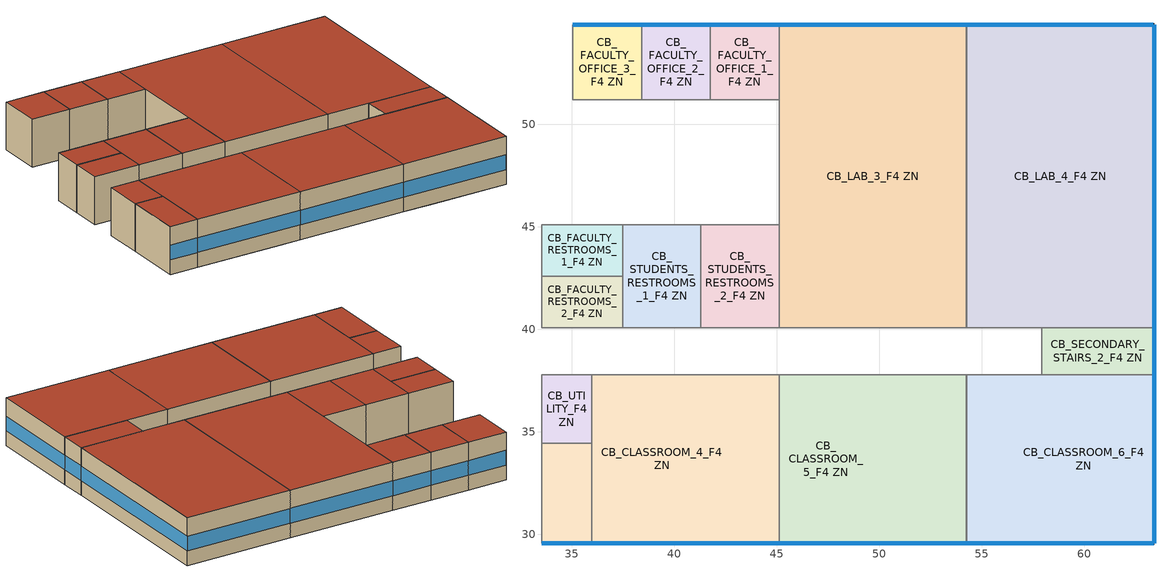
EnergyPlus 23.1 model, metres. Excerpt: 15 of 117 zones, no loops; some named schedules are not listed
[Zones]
CB_CLASSROOM_4_F4 ZN
 floor to CB_CLASSROOM_4_F3 ZN (Typical Interior Floor): 42.82,37.8 42.82,29.57 35.97,29.57 35.97,37.8 z11.89
 floor to CB_CLASSROOM_3_F3 ZN (Typical Interior Floor): 45.11,37.8 45.11,29.57 42.82,29.57 42.82,37.8 z11.89
 wall outside (Typical Insulated Steel Framed Exterior Wall R-11.9): 35.97,29.57 45.11,29.57 z11.89:15.85
 wall to CB_CORRIDOR_F4 ZN (Uninsulated Steel Stud Wall): 45.11,37.8 35.97,37.8 z11.89:15.85
 wall to CB_CLASSROOM_5_F4 ZN (Uninsulated Steel Stud Wall): 45.11,29.57 45.11,37.8 z11.89:15.85
 wall to CB_PUBLIC_ELEVATORS_F4 ZN (Uninsulated Steel Stud Wall): 35.97,34.44 35.97,29.57 z11.89:15.85
 wall to CB_UTILITY_F4 ZN (Uninsulated Steel Stud Wall): 35.97,37.8 35.97,34.44 z11.89:15.85
 window (U 0.77 SHGC 0.23 Simple Glazing Window U-0.77 SHGC 0.23): 35.98,29.57 45.09,29.57 z13.11:14.33
 roof outside (Typical IEAD Roof - Highly Reflective R-25.64): 45.11,29.57 45.11,37.8 35.97,37.8 35.97,29.57 z15.85
CB_CLASSROOM_5_F4 ZN
 floor to CB_CLASSROOM_3_F3 ZN (Typical Interior Floor): 49.68,37.8 49.68,29.57 45.11,29.57 45.11,37.8 z11.89
 floor to CB_CLASSROOM_2_F3 ZN (Typical Interior Floor): 54.25,37.8 54.25,29.57 49.68,29.57 49.68,37.8 z11.89
 wall outside (Typical Insulated Steel Framed Exterior Wall R-11.9): 45.11,29.57 54.25,29.57 z11.89:15.85
 wall to CB_CORRIDOR_F4 ZN (Uninsulated Steel Stud Wall): 54.25,37.8 45.11,37.8 z11.89:15.85
 wall to CB_CLASSROOM_6_F4 ZN (Uninsulated Steel Stud Wall): 54.25,29.57 54.25,37.8 z11.89:15.85
 window (U 0.77 SHGC 0.23 Simple Glazing Window U-0.77 SHGC 0.23): 45.12,29.57 54.25,29.57 z13.11:14.33
 roof outside (Typical IEAD Roof - Highly Reflective R-25.64): 54.25,29.57 54.25,37.8 45.11,37.8 45.11,29.57 z15.85
CB_CLASSROOM_6_F4 ZN
 floor to CB_CLASSROOM_2_F3 ZN (Typical Interior Floor): 56.54,37.8 56.54,29.57 54.25,29.57 54.25,37.8 z11.89
 floor to CB_CLASSROOM_1_F3 ZN (Typical Interior Floor): 63.4,37.8 63.4,29.57 56.54,29.57 56.54,37.8 z11.89
 wall outside (Typical Insulated Steel Framed Exterior Wall R-11.9): 54.25,29.57 63.4,29.57 63.4,37.8 z11.89:15.85
 wall to CB_CORRIDOR_F4 ZN (Uninsulated Steel Stud Wall): 57.91,37.8 54.25,37.8 z11.89:15.85
 wall to CB_SECONDARY_STAIRS_2_F4 ZN (Uninsulated Steel Stud Wall): 63.4,37.8 57.91,37.8 z11.89:15.85
 window (U 0.77 SHGC 0.23 Simple Glazing Window U-0.77 SHGC 0.23): 54.26,29.57 63.39,29.57 / 63.4,29.57 63.4,37.79 z13.11:14.33
 roof outside (Typical IEAD Roof - Highly Reflective R-25.64): 63.4,29.57 63.4,37.8 54.25,37.8 54.25,29.57 z15.85
CB_FACULTY_OFFICE_1_F4 ZN
 floor to CB_FACULTY_OFFICE_1_F3 ZN (Typical Interior Floor): 45.11,54.86 45.11,51.21 41.76,51.21 41.76,54.86 z11.89
 wall outside (Typical Insulated Steel Framed Exterior Wall R-11.9): 45.11,54.86 41.76,54.86 z11.89:15.85
 wall to CB_OFFICES_OPEN_F4 ZN (Uninsulated Steel Stud Wall): 41.76,51.21 45.11,51.21 z11.89:15.85
 wall to CB_FACULTY_OFFICE_2_F4 ZN (Uninsulated Steel Stud Wall): 41.76,54.86 41.76,51.21 z11.89:15.85
 wall to CB_LAB_3_F4 ZN (Uninsulated Steel Stud Wall): 45.11,51.21 45.11,54.86 z11.89:15.85
 window (U 0.77 SHGC 0.23 Simple Glazing Window U-0.77 SHGC 0.23): 45.09,54.86 41.76,54.86 z13.11:14.33
 roof outside (Typical IEAD Roof - Highly Reflective R-25.64): 45.11,51.21 45.11,54.86 41.76,54.86 41.76,51.21 z15.85
CB_FACULTY_OFFICE_2_F4 ZN
 floor to CB_FACULTY_OFFICE_2_F3 ZN (Typical Interior Floor): 41.76,54.86 41.76,51.21 38.4,51.21 38.4,54.86 z11.89
 wall outside (Typical Insulated Steel Framed Exterior Wall R-11.9): 41.76,54.86 38.4,54.86 z11.89:15.85
 wall to CB_OFFICES_OPEN_F4 ZN (Uninsulated Steel Stud Wall): 38.4,51.21 41.76,51.21 z11.89:15.85
 wall to CB_FACULTY_OFFICE_3_F4 ZN (Uninsulated Steel Stud Wall): 38.4,54.86 38.4,51.21 z11.89:15.85
 window (U 0.77 SHGC 0.23 Simple Glazing Window U-0.77 SHGC 0.23): 41.76,54.86 38.41,54.86 z13.11:14.33
 roof outside (Typical IEAD Roof - Highly Reflective R-25.64): 41.76,51.21 41.76,54.86 38.4,54.86 38.4,51.21 z15.85
CB_FACULTY_OFFICE_3_F4 ZN
 floor to CB_FACULTY_OFFICE_3_F3 ZN (Typical Interior Floor): 38.4,54.86 38.4,51.21 35.05,51.21 35.05,54.86 z11.89
 wall outside (Typical Insulated Steel Framed Exterior Wall R-11.9): 38.4,54.86 35.05,54.86 z11.89:15.85
 wall to CB_OFFICES_OPEN_F4 ZN (Uninsulated Steel Stud Wall): 35.05,51.21 38.4,51.21 z11.89:15.85
 wall to CB_FACULTY_OFFICE_4_F4 ZN (Uninsulated Steel Stud Wall): 35.05,54.86 35.05,51.21 z11.89:15.85
 window (U 0.77 SHGC 0.23 Simple Glazing Window U-0.77 SHGC 0.23): 38.4,54.86 35.05,54.86 z13.11:14.33
 roof outside (Typical IEAD Roof - Highly Reflective R-25.64): 38.4,51.21 38.4,54.86 35.05,54.86 35.05,51.21 z15.85
CB_FACULTY_RESTROOMS_1_F4 ZN
 floor to CB_FACULTY_RESTROOMS_2_F3 ZN (Typical Interior Floor): 37.49,45.11 37.49,42.6 33.53,42.6 33.53,45.11 z11.89
 wall to CB_STUDENTS_RESTROOMS_1_F4 ZN (Uninsulated Steel Stud Wall): 37.49,42.6 37.49,45.11 z11.89:15.85
 wall to CB_FACULTY_RESTROOMS_2_F4 ZN (Uninsulated Steel Stud Wall): 33.53,42.6 37.49,42.6 z11.89:15.85
 wall to CB_OFFICES_OPEN_F4 ZN (Uninsulated Steel Stud Wall): 37.49,45.11 33.53,45.11 33.53,42.6 z11.89:15.85
 roof outside (Typical IEAD Roof - Highly Reflective R-25.64): 37.49,42.6 37.49,45.11 33.53,45.11 33.53,42.6 z15.85
CB_FACULTY_RESTROOMS_2_F4 ZN
 floor to CB_FACULTY_RESTROOMS_1_F3 ZN (Typical Interior Floor): 37.49,42.6 37.49,40.08 33.53,40.08 33.53,42.6 z11.89
 wall to CB_OFFICES_OPEN_F4 ZN (Uninsulated Steel Stud Wall): 33.53,42.6 33.53,40.08 z11.89:15.85
 wall to CB_STUDENTS_RESTROOMS_1_F4 ZN (Uninsulated Steel Stud Wall): 37.49,40.08 37.49,42.6 z11.89:15.85
 wall to CB_CORRIDOR_F4 ZN (Uninsulated Steel Stud Wall): 33.53,40.08 37.49,40.08 z11.89:15.85
 roof outside (Typical IEAD Roof - Highly Reflective R-25.64): 37.49,40.08 37.49,42.6 33.53,42.6 33.53,40.08 z15.85
CB_LAB_3_F4 ZN
 floor to CB_STUDIO_1_F3 ZN (Typical Interior Floor): 54.25,54.86 54.25,40.08 45.11,40.08 45.11,54.86 z11.89
 wall outside (Typical Insulated Steel Framed Exterior Wall R-11.9): 54.25,54.86 45.11,54.86 z11.89:15.85
 wall to CB_LAB_4_F4 ZN (Uninsulated Steel Stud Wall): 54.25,40.08 54.25,54.86 z11.89:15.85
 wall to CB_CORRIDOR_F4 ZN (Uninsulated Steel Stud Wall): 45.11,40.08 54.25,40.08 z11.89:15.85
 wall to CB_STUDENTS_RESTROOMS_2_F4 ZN (Uninsulated Steel Stud Wall): 45.11,45.11 45.11,40.08 z11.89:15.85
 wall to CB_OFFICES_OPEN_F4 ZN (Uninsulated Steel Stud Wall): 45.11,51.21 45.11,45.11 z11.89:15.85
 window (U 0.77 SHGC 0.23 Simple Glazing Window U-0.77 SHGC 0.23): 54.24,54.86 45.12,54.86 z13.11:14.33
 roof outside (Typical IEAD Roof - Highly Reflective R-25.64): 54.25,40.08 54.25,54.86 45.11,54.86 45.11,40.08 z15.85
CB_LAB_4_F4 ZN
 floor to CB_STUDIO_1_F3 ZN (Typical Interior Floor): 63.4,54.86 63.4,40.08 54.25,40.08 54.25,54.86 z11.89
 wall outside (Typical Insulated Steel Framed Exterior Wall R-11.9): 63.4,40.08 63.4,54.86 54.25,54.86 z11.89:15.85
 wall to CB_SECONDARY_STAIRS_2_F4 ZN (Uninsulated Steel Stud Wall): 57.91,40.08 63.4,40.08 z11.89:15.85
 wall to CB_CORRIDOR_F4 ZN (Uninsulated Steel Stud Wall): 54.25,40.08 57.91,40.08 z11.89:15.85
 window (U 0.77 SHGC 0.23 Simple Glazing Window U-0.77 SHGC 0.23): 63.36,54.86 54.27,54.86 / 63.4,40.08 63.4,54.86 z13.11:14.33
 roof outside (Typical IEAD Roof - Highly Reflective R-25.64): 63.4,40.08 63.4,54.86 54.25,54.86 54.25,40.08 z15.85
CB_PUBLIC_ELEVATORS_F4 ZN
 floor to CB_PUBLIC_ELEVATORS_F3 ZN (Typical Interior Floor): 35.97,34.44 35.97,29.57 33.53,29.57 33.53,34.44 z11.89
 wall outside (Typical Insulated Steel Framed Exterior Wall R-11.9): 33.53,29.57 35.97,29.57 z11.89:15.85
 wall to CB_CORRIDOR_F4 ZN (Uninsulated Steel Stud Wall): 33.53,34.44 33.53,29.57 z11.89:15.85
 wall to CB_UTILITY_F4 ZN (Uninsulated Steel Stud Wall): 35.97,34.44 33.53,34.44 z11.89:15.85
 window (U 0.77 SHGC 0.23 Simple Glazing Window U-0.77 SHGC 0.23): 33.54,29.57 35.95,29.57 z13.11:14.33
 roof outside (Typical IEAD Roof - Highly Reflective R-25.64): 35.97,29.57 35.97,34.44 33.53,34.44 33.53,29.57 z15.85
CB_SECONDARY_STAIRS_2_F4 ZN
 floor to CB_SECONDARY_STAIRS_2_F3 ZN (Typical Interior Floor): 63.4,40.08 63.4,37.8 57.91,37.8 57.91,40.08 z11.89
 wall outside (Typical Insulated Steel Framed Exterior Wall R-11.9): 63.4,37.8 63.4,40.08 z11.89:15.85
 wall to CB_CORRIDOR_F4 ZN (Uninsulated Steel Stud Wall): 57.91,40.08 57.91,37.8 z11.89:15.85
 window (U 0.77 SHGC 0.23 Simple Glazing Window U-0.77 SHGC 0.23): 63.4,37.8 63.4,40.08 z13.11:14.33
 roof outside (Typical IEAD Roof - Highly Reflective R-25.64): 63.4,37.8 63.4,40.08 57.91,40.08 57.91,37.8 z15.85
CB_STUDENTS_RESTROOMS_1_F4 ZN
 floor to CB_STUDENTS_RESTROOMS_1_F3 ZN (Typical Interior Floor): 41.3,45.11 41.3,40.08 37.49,40.08 37.49,45.11 z11.89
 wall to CB_OFFICES_OPEN_F4 ZN (Uninsulated Steel Stud Wall): 41.3,45.11 37.49,45.11 z11.89:15.85
 wall to CB_STUDENTS_RESTROOMS_2_F4 ZN (Uninsulated Steel Stud Wall): 41.3,40.08 41.3,45.11 z11.89:15.85
 wall to CB_CORRIDOR_F4 ZN (Uninsulated Steel Stud Wall): 37.49,40.08 41.3,40.08 z11.89:15.85
 roof outside (Typical IEAD Roof - Highly Reflective R-25.64): 41.3,40.08 41.3,45.11 37.49,45.11 37.49,40.08 z15.85
CB_STUDENTS_RESTROOMS_2_F4 ZN
 floor to CB_STUDENTS_RESTROOMS_2_F3 ZN (Typical Interior Floor): 45.11,45.11 45.11,40.08 41.3,40.08 41.3,45.11 z11.89
 wall to CB_CORRIDOR_F4 ZN (Uninsulated Steel Stud Wall): 41.3,40.08 45.11,40.08 z11.89:15.85
 wall to CB_OFFICES_OPEN_F4 ZN (Uninsulated Steel Stud Wall): 45.11,45.11 41.3,45.11 z11.89:15.85
 roof outside (Typical IEAD Roof - Highly Reflective R-25.64): 45.11,40.08 45.11,45.11 41.3,45.11 41.3,40.08 z15.85
CB_UTILITY_F4 ZN
 floor to CB_UTILITY_F3 ZN (Typical Interior Floor): 35.97,37.8 35.97,34.44 33.53,34.44 33.53,37.8 z11.89
 wall to CB_CORRIDOR_F4 ZN (Uninsulated Steel Stud Wall): 35.97,37.8 33.53,37.8 33.53,34.44 z11.89:15.85
 roof outside (Typical IEAD Roof - Highly Reflective R-25.64): 35.97,34.44 35.97,37.8 33.53,37.8 33.53,34.44 z15.85
[Building]
-College-ASHRAE 169-2013-2A created: 2023-09-08 18:26:06 +0800: Terrain=City; Loads Convergence Tolerance Value {W}=0.04; Temperature Convergence Tolerance Value {deltaC}=0.2; Solar Distribution=FullInteriorAndExterior; Maximum Number of Warmup Days=25; Minimum Number of Warmup Days=6
[Site:Location]
Tampa-MacDill AFB_FL_USA: Latitude {deg}=27.85; Longitude {deg}=-82.52; Time Zone {hr}=-5; Elevation {m}=8
[Site:GroundTemperature:FCfactorMethod]
January Ground Temperature {C}=24.2; February Ground Temperature {C}=18.9; March Ground Temperature {C}=15.7; April Ground Temperature {C}=13.6; May Ground Temperature {C}=15.5; June Ground Temperature {C}=17.1; July Ground Temperature {C}=21.2; August Ground Temperature {C}=26.9; September Ground Temperature {C}=27.6; October Ground Temperature {C}=27.9; November Ground Temperature {C}=27.4; December Ground Temperature {C}=26.2
[Site:WaterMainsTemperature]
Calculation Method=Correlation; Annual Average Outdoor Air Temperature {C}=21.85; Maximum Difference In Monthly Average Outdoor Air Temperatures {deltaC}=14.3
[SizingPeriod:DesignDay] Day of Month=21; Dry-Bulb Temperature Range Modifier Type=DefaultMultipliers; Humidity Condition Type=Wetbulb; Barometric Pressure {Pa}=101229; Rain Indicator=No; Snow Indicator=No; Daylight Saving Time Indicator=No; Begin Environment Reset Mode=FullResetAtBeginEnvironment
Name | Month | Day Type | Maximum Dry-Bulb Temperature {C} | Daily Dry-Bulb Temperature Range {deltaC} | Wetbulb or DewPoint at Maximum Dry-Bulb {C} | Wind Speed {m/s} | Wind Direction {deg} | Solar Model Indicator | ASHRAE Clear Sky Optical Depth for Beam Irradiance (taub) | ASHRAE Clear Sky Optical Depth for Diffuse Irradiance (taud) | Sky Clearness
Tampa-MacDill.AFB_FL_USA Ann Clg .4% Condns DB=>MWB | 8 | SummerDesignDay | 33.9 | 7.9 | 25.1 | 3.1 | 270 | ASHRAETau | 0.491 | 2.016
Tampa-MacDill.AFB_FL_USA Ann Htg 99.6% Condns DB | 1 | WinterDesignDay | 4.6 | 0 | 4.6 | 2.5 | 10 | ASHRAEClearSky |  |  | 0
[Material] Visible Absorptance=0.7
Name | Roughness | Thickness {m} | Conductivity {W/m-K} | Density {kg/m3} | Specific Heat {J/kg-K} | Thermal Absorptance | Solar Absorptance
100mm Normalweight concrete floor | MediumSmooth | 0.1016 | 2.31 | 2322 | 832 | 0.9 | 0.7
25mm Stucco | Smooth | 0.0254 | 0.72 | 1856 | 840 | 0.9 | 0.7
5/8 in. Gypsum Board | MediumSmooth | 0.0159 | 0.16 | 800 | 1090 | 0.9 | 0.7
Metal Roof Surface | Smooth | 0.0008 | 45.28 | 7824 | 500 | 0.9 | 0.7
Roof Membrane - Highly Reflective | VeryRough | 0.0095 | 0.16 | 1121.29 | 1460 | 0.75 | 0.45
Std Wood 6inch | MediumSmooth | 0.15 | 0.12 | 540 | 1210 | 0.9 | 0.7
[Material:NoMass] Thermal Absorptance=0.9
Name | Roughness | Thermal Resistance {m2-K/W} | Solar Absorptance | Visible Absorptance
CP02 CARPET PAD | VeryRough | 0.21648 | 0.7 | 0.8
Metal Framed Wall - 24inOC - 2x4 - R0 ins. | Smooth | 0.115881 | 0 | 0
Typical Insulation R-24.52 | Smooth | 4.31889 | 0.7 | 0.7
Typical Insulation R-9.73 | Smooth | 1.71283 | 0.7 | 0.7
[WindowMaterial:SimpleGlazingSystem]
U 0.77 SHGC 0.23 Simple Glazing U-0.77 SHGC 0.23: U-Factor {W/m2-K}=4.37226; Solar Heat Gain Coefficient=0.23
[Construction]
InteriorFurnishings: Std Wood 6inch
Typical IEAD Roof - Highly Reflective R-25.64: Roof Membrane - Highly Reflective, Typical Insulation R-24.52, Metal Roof Surface
Typical Insulated Steel Framed Exterior Wall R-11.9: 25mm Stucco, 5/8 in. Gypsum Board, Typical Insulation R-9.73, 5/8 in. Gypsum Board
Typical Interior Floor: 100mm Normalweight concrete floor, CP02 CARPET PAD
U 0.77 SHGC 0.23 Simple Glazing Window U-0.77 SHGC 0.23: U 0.77 SHGC 0.23 Simple Glazing U-0.77 SHGC 0.23
Uninsulated Steel Stud Wall: Metal Framed Wall - 24inOC - 2x4 - R0 ins.
[Zone] Multiplier=1; Part of Total Floor Area=Yes
CB_CLASSROOM_4_F4 ZN; CB_CLASSROOM_5_F4 ZN; CB_CLASSROOM_6_F4 ZN; CB_FACULTY_OFFICE_1_F4 ZN; CB_FACULTY_OFFICE_2_F4 ZN; CB_FACULTY_OFFICE_3_F4 ZN; CB_FACULTY_RESTROOMS_1_F4 ZN; CB_FACULTY_RESTROOMS_2_F4 ZN; CB_LAB_3_F4 ZN; CB_LAB_4_F4 ZN; CB_PUBLIC_ELEVATORS_F4 ZN; CB_SECONDARY_STAIRS_2_F4 ZN; CB_STUDENTS_RESTROOMS_1_F4 ZN; CB_STUDENTS_RESTROOMS_2_F4 ZN; CB_UTILITY_F4 ZN
[Space]
Name | Zone | Space Type
CB_CLASSROOM_4_F4 | CB_CLASSROOM_4_F4 ZN | College - Classroom
CB_CLASSROOM_5_F4 | CB_CLASSROOM_5_F4 ZN | College - Classroom
CB_CLASSROOM_6_F4 | CB_CLASSROOM_6_F4 ZN | College - Classroom
CB_FACULTY_OFFICE_1_F4 | CB_FACULTY_OFFICE_1_F4 ZN | College - Office
CB_FACULTY_OFFICE_2_F4 | CB_FACULTY_OFFICE_2_F4 ZN | College - Office
CB_FACULTY_OFFICE_3_F4 | CB_FACULTY_OFFICE_3_F4 ZN | College - Office
CB_FACULTY_RESTROOMS_1_F4 | CB_FACULTY_RESTROOMS_1_F4 ZN | College - Restroom
CB_FACULTY_RESTROOMS_2_F4 | CB_FACULTY_RESTROOMS_2_F4 ZN | College - Restroom
CB_LAB_3_F4 | CB_LAB_3_F4 ZN | College - Laboratory
CB_LAB_4_F4 | CB_LAB_4_F4 ZN | College - Laboratory
CB_PUBLIC_ELEVATORS_F4 | CB_PUBLIC_ELEVATORS_F4 ZN | College - Elevator Shaft
CB_SECONDARY_STAIRS_2_F4 | CB_SECONDARY_STAIRS_2_F4 ZN | College - Stairs
CB_STUDENTS_RESTROOMS_1_F4 | CB_STUDENTS_RESTROOMS_1_F4 ZN | College - Restroom
CB_STUDENTS_RESTROOMS_2_F4 | CB_STUDENTS_RESTROOMS_2_F4 ZN | College - Restroom
CB_UTILITY_F4 | CB_UTILITY_F4 ZN | College - Utility
[SpaceList]
College - Classroom: CB_CLASSROOM_1_F4, CB_CLASSROOM_2_F4, CB_CLASSROOM_3_F4, CB_CLASSROOM_5_F4, CB_CLASSROOM_6_F4, CB_CLASSROOM_7_F2, CB_CLASSROOM_6_F2, CB_CLASSROOM_5_F2, CB_CLASSROOM_4_F3, CB_CLASSROOM_3_F3, CB_CLASSROOM_5_F3, CB_CLASSROOM_1_F3, CB_CLASSROOM_2_F3, CB_CLASSROOM_8_F2, CB_CLASSROOM_6_F3, CB_CLASSROOM_7_F3, CB_CLASSROOM_8_F3, CB_CLASSROOM_4_F4, CB_CLASSROOM_4_F2, CB_LECTURE_ROOM_2_F1, CB_CLASSROOM_2_F2, CB_CLASSROOM_1_F2, CB_CLASSROOM_3_F2
College - Office: CB_OFFICES_ENCLOSED_8_F1, CB_OFFICES_ENCLOSED_7_F1, CB_OFFICES_ENCLOSED_5_F1, CB_OFFICES_ENCLOSED_4_F1, CB_OFFICES_ENCLOSED_6_F1, CB_OFFICES_OPEN_F4, CB_OFFICES_OPEN_F1, CB_FACULTY_OFFICE_6_F4, CB_FACULTY_OFFICE_5_F4, CB_FACULTY_OFFICE_4_F4, CB_FACULTY_OFFICE_3_F4, CB_FACULTY_OFFICE_2_F4, CB_OFFICES_ENCLOSED_1_F1, CB_FACULTY_OFFICE_1_F4, CB_FACULTY_OFFICE_1_F3, CB_FACULTY_OFFICE_3_F2, CB_FACULTY_OFFICE_5_F3, CB_FACULTY_OFFICE_4_F3, CB_FACULTY_OFFICE_2_F3, CB_OFFICES_ENCLOSED_2_F1, CB_FACULTY_OFFICE_3_F3, CB_FACULTY_OFFICE_8_F4, CB_FACULTY_OFFICE_8_F3, CB_FACULTY_OFFICE_7_F3, CB_OFFICES_ENCLOSED_3_F1, CB_FACULTY_OFFICE_6_F2, CB_FACULTY_OFFICE_6_F3, CB_FACULTY_OFFICE_7_F2, CB_FACULTY_OFFICE_7_F4, CB_FACULTY_OFFICE_8_F2, CB_FACULTY_OFFICE_2_F2, CB_OFFICES_OPEN_F3, CB_FACULTY_OFFICE_4_F2, CB_OFFICES_OPEN_F2, CB_FACULTY_OFFICE_5_F2, CB_FACULTY_OFFICE_1_F2
College - Restroom: CB_STUDENTS_RESTROOMS_1_F1, CB_STAFF_RESTROOMS_1_F1, CB_FACULTY_RESTROOMS_2_F4, CB_STUDENTS_RESTROOMS_1_F4, CB_STUDENTS_RESTROOMS_2_F4, CB_FACULTY_RESTROOMS_1_F4, CB_STUDENTS_RESTROOMS_1_F3, CB_FACULTY_RESTROOMS_1_F3, CB_STUDENTS_RESTROOMS_2_F3, CB_FACULTY_RESTROOMS_2_F3, CB_STAFF_RESTROOMS_2_F1, CB_FACULTY_RESTROOMS_2_F2, CB_FACULTY_RESTROOMS_1_F2, CB_STUDENTS_RESTROOMS_2_F1, CB_STUDENTS_RESTROOMS_2_F2, CB_STUDENTS_RESTROOMS_1_F2
College - Laboratory: CB_LAB_3_F4, CB_LAB_4_F4, CB_LAB_1_F4, CB_LAB_2_F4
College - Stairs: CB_MAIN_STAIRS_F4, CB_SECONDARY_STAIRS_2_F4, CB_SECONDARY_STAIRS_2_F1, CB_SECONDARY_STAIRS_1_F4, CB_MAIN_STAIRS_F3, CB_MAIN_STAIRS_F2, CB_SECONDARY_STAIRS_2_F2, CB_SECONDARY_STAIRS_2_F3, CB_SECONDARY_STAIRS_1_F1, CB_SECONDARY_STAIRS_1_F3, CB_SECONDARY_STAIRS_1_F2, CB_MAIN_STAIRS_F1
College - Elevator Shaft: CB_PUBLIC_ELEVATORS_F3, CB_PUBLIC_ELEVATORS_F2, CB_PUBLIC_ELEVATORS_F1, CB_PUBLIC_ELEVATORS_F4
College - Utility: CB_UTILITY_F1, CB_UTILITY_F4, CB_UTILITY_F3, CB_UTILITY_F2
[Lights] Schedule=College BLDG_LIGHT_SCH; Design Level Calculation Method=Watts/Area; Fraction Replaceable=0
Name | Zone or ZoneList or Space or SpaceList | Watts per Zone Floor Area {W/m2}
College - Classroom Lights | College - Classroom | 7.64238
College - Office Lights | College - Office | 7.96529
College - Restroom Lights | College - Restroom | 6.78126
College - Laboratory Lights | College - Laboratory | 14.316
College - Stairs Lights | College - Stairs | 5.27432
College - Utility Lights | College - Utility | 4.62848
[People] Number of People Calculation Method=People/Area; Fraction Radiant=0.3; Activity Level Schedule=College ACTIVITY_SCH; Work Efficiency Schedule=Work Efficiency Schedule; Clothing Insulation Schedule=Clothing Schedule; Air Velocity Schedule=Air Velocity Schedule
Name | Zone or ZoneList or Space or SpaceList | Number of People Schedule | People per Floor Area {person/m2}
College - Classroom People | College - Classroom | College BLDG_Class_OCC_SCH | 0.699654
College - Office People | College - Office | College BLDG_OCC_SCH_Offices | 0.0538196
College - Laboratory People | College - Laboratory | College BLDG_Lab_OCC_SCH | 0.269098
[ElectricEquipment] Schedule=College BLDG_EQUIP_SCH_Base; Design Level Calculation Method=Watts/Area; Fraction Latent=0; Fraction Radiant=0.5; Fraction Lost=0
Name | Zone or ZoneList or Space or SpaceList | Watts per Zone Floor Area {W/m2}
College - Classroom Elec Equip | College - Classroom | 9.99967
College - Office Elec Equip | College - Office | 10.7639
College - Restroom Elec Equip | College - Restroom | 3.98265
College - Laboratory Elec Equip | College - Laboratory | 43.0556
College - Utility Elec Equip | College - Utility | 3.98265
[InternalMass] Construction=InteriorFurnishings
Name | Zone or ZoneList | Space or SpaceList | Surface Area {m2}
CB_CLASSROOM_4_F4 Mass | CB_CLASSROOM_4_F4 ZN | CB_CLASSROOM_4_F4 | 150.503
CB_CLASSROOM_5_F4 Mass | CB_CLASSROOM_5_F4 ZN | CB_CLASSROOM_5_F4 | 150.503
CB_CLASSROOM_6_F4 Mass | CB_CLASSROOM_6_F4 ZN | CB_CLASSROOM_6_F4 | 150.503
CB_FACULTY_OFFICE_1_F4 Mass | CB_FACULTY_OFFICE_1_F4 ZN | CB_FACULTY_OFFICE_1_F4 | 24.5264
CB_FACULTY_OFFICE_2_F4 Mass | CB_FACULTY_OFFICE_2_F4 ZN | CB_FACULTY_OFFICE_2_F4 | 24.5264
CB_FACULTY_OFFICE_3_F4 Mass | CB_FACULTY_OFFICE_3_F4 ZN | CB_FACULTY_OFFICE_3_F4 | 24.5264
CB_FACULTY_RESTROOMS_1_F4 Mass | CB_FACULTY_RESTROOMS_1_F4 ZN | CB_FACULTY_RESTROOMS_1_F4 | 19.9277
CB_FACULTY_RESTROOMS_2_F4 Mass | CB_FACULTY_RESTROOMS_2_F4 ZN | CB_FACULTY_RESTROOMS_2_F4 | 19.9277
CB_LAB_3_F4 Mass | CB_LAB_3_F4 ZN | CB_LAB_3_F4 | 270.348
CB_LAB_4_F4 Mass | CB_LAB_4_F4 ZN | CB_LAB_4_F4 | 270.348
CB_SECONDARY_STAIRS_2_F4 Mass | CB_SECONDARY_STAIRS_2_F4 ZN | CB_SECONDARY_STAIRS_2_F4 | 25.0838
CB_STUDENTS_RESTROOMS_1_F4 Mass | CB_STUDENTS_RESTROOMS_1_F4 ZN | CB_STUDENTS_RESTROOMS_1_F4 | 38.3225
CB_STUDENTS_RESTROOMS_2_F4 Mass | CB_STUDENTS_RESTROOMS_2_F4 ZN | CB_STUDENTS_RESTROOMS_2_F4 | 38.3225
CB_UTILITY_F4 Mass | CB_UTILITY_F4 ZN | CB_UTILITY_F4 | 16.3509
[ZoneInfiltration:DesignFlowRate] Schedule=College INFIL_SCH_PNNL; Design Flow Rate Calculation Method=Flow/ExteriorArea; Constant Term Coefficient=0; Temperature Term Coefficient=0; Velocity Term Coefficient=0.224; Velocity Squared Term Coefficient=0
Name | Zone or ZoneList or Space or SpaceList | Flow Rate per Exterior Surface Area {m3/s-m2}
CB_CLASSROOM_4_F4 Infiltration | CB_CLASSROOM_4_F4 | 0.000185111
CB_CLASSROOM_5_F4 Infiltration | CB_CLASSROOM_5_F4 | 0.000185111
CB_CLASSROOM_6_F4 Infiltration | CB_CLASSROOM_6_F4 | 0.000272117
CB_FACULTY_OFFICE_1_F4 Infiltration | CB_FACULTY_OFFICE_1_F4 | 0.000296178
CB_FACULTY_OFFICE_2_F4 Infiltration | CB_FACULTY_OFFICE_2_F4 | 0.000296178
CB_FACULTY_OFFICE_3_F4 Infiltration | CB_FACULTY_OFFICE_3_F4 | 0.000296178
CB_LAB_3_F4 Infiltration | CB_LAB_3_F4 | 0.000120398
CB_LAB_4_F4 Infiltration | CB_LAB_4_F4 | 0.000234801
CB_PUBLIC_ELEVATORS_F4 Infiltration | CB_PUBLIC_ELEVATORS_F4 | 0.000255326
CB_SECONDARY_STAIRS_2_F4 Infiltration | CB_SECONDARY_STAIRS_2_F4 | 0.000238853
[Daylighting:Controls] Lighting Control Type=Continuous; Minimum Input Power Fraction for Continuous or ContinuousOff Dimming Control=0.2; Minimum Light Output Fraction for Continuous or ContinuousOff Dimming Control=0.2; Number of Stepped Control Steps=1; Probability Lighting will be Reset When Needed in Manual Stepped Control=1; Glare Calculation Azimuth Angle of View Direction Clockwise from Zone y-Axis {deg}=-0; Maximum Allowable Discomfort Glare Index=22; Illuminance Setpoint at Reference Point 1 {lux}=375; Illuminance Setpoint at Reference Point 2 {lux}=375
Name | Zone or Space | Glare Calculation Daylighting Reference Point | Daylighting Reference Point Name 1 | Fraction of Lights Controlled by Reference Point 1 | Daylighting Reference Point Name 2 | Fraction of Lights Controlled by Reference Point 2
CB_CLASSROOM_4_F4 ZN DaylightingControls | CB_CLASSROOM_4_F4 ZN | CB_CLASSROOM_4_F4 Daylt Sensor 1 | CB_CLASSROOM_4_F4 Daylt Sensor 1 | 0.296 | CB_CLASSROOM_4_F4 Daylt Sensor 2 | 0.296
CB_CLASSROOM_5_F4 ZN DaylightingControls | CB_CLASSROOM_5_F4 ZN | CB_CLASSROOM_5_F4 Daylt Sensor 1 | CB_CLASSROOM_5_F4 Daylt Sensor 1 | 0.296 | CB_CLASSROOM_5_F4 Daylt Sensor 2 | 0.296
CB_CLASSROOM_6_F4 ZN DaylightingControls | CB_CLASSROOM_6_F4 ZN | CB_CLASSROOM_6_F4 Daylt Sensor 1 | CB_CLASSROOM_6_F4 Daylt Sensor 1 | 0.484 | CB_CLASSROOM_6_F4 Daylt Sensor 2 | 0.326
CB_LAB_3_F4 ZN DaylightingControls | CB_LAB_3_F4 ZN | CB_LAB_3_F4 Daylt Sensor 1 | CB_LAB_3_F4 Daylt Sensor 1 | 0.165 | CB_LAB_3_F4 Daylt Sensor 2 | 0.165
CB_LAB_4_F4 ZN DaylightingControls | CB_LAB_4_F4 ZN | CB_LAB_4_F4 Daylt Sensor 1 | CB_LAB_4_F4 Daylt Sensor 1 | 0.388 | CB_LAB_4_F4 Daylt Sensor 2 | 0.3
[Exterior:Lights] Schedule=College EXTERIOR_LIGHT_SCH; Control Option=AstronomicalClock
Name | Design Level {W}
NonDimming Exterior Lights Def | 441.8
Occ Sensing Exterior Lights Def | 8552
[Schedule:Week:Daily]
College BLDG_LIGHT_SCH Week Rule - Jan1-Jun24: College BLDG_LIGHT_SCH Default|WntrDsn|Wknd|Hol Day, College BLDG_LIGHT_SCH Wkdy|SmrDsn Day, College BLDG_LIGHT_SCH Wkdy|SmrDsn Day, College BLDG_LIGHT_SCH Wkdy|SmrDsn Day, College BLDG_LIGHT_SCH Wkdy|SmrDsn Day, College BLDG_LIGHT_SCH Wkdy|SmrDsn Day, College BLDG_LIGHT_SCH Default|WntrDsn|Wknd|Hol Day, College BLDG_LIGHT_SCH Default, College BLDG_LIGHT_SCH Summer Design Day, College BLDG_LIGHT_SCH Winter Design Day 2, College BLDG_LIGHT_SCH Default, College BLDG_LIGHT_SCH Default
College BLDG_LIGHT_SCH Week Rule - Jun25-Jul1: College BLDG_LIGHT_SCH Default|WntrDsn|Wknd|Hol Day, College BLDG_LIGHT_SCH Wkdy|SmrDsn Day, College BLDG_LIGHT_SCH Wkdy|SmrDsn Day, College BLDG_LIGHT_SCH Wkdy|SmrDsn Day, College BLDG_LIGHT_SCH Wkdy|SmrDsn Day, College BLDG_LIGHT_SCH Wkdy|SmrDsn Day, College BLDG_LIGHT_SCH Default|WntrDsn|Wknd|Hol Day 1, College BLDG_LIGHT_SCH Default, College BLDG_LIGHT_SCH Summer Design Day, College BLDG_LIGHT_SCH Winter Design Day 2, College BLDG_LIGHT_SCH Default, College BLDG_LIGHT_SCH Default
College BLDG_LIGHT_SCH Week Rule - Jul2-Aug26: College BLDG_LIGHT_SCH Default|WntrDsn|Wknd|Hol Day 1, College BLDG_LIGHT_SCH Wkdy|SmrDsn Day 1, College BLDG_LIGHT_SCH Wkdy|SmrDsn Day 1, College BLDG_LIGHT_SCH Wkdy|SmrDsn Day 1, College BLDG_LIGHT_SCH Wkdy|SmrDsn Day 1, College BLDG_LIGHT_SCH Wkdy|SmrDsn Day 1, College BLDG_LIGHT_SCH Default|WntrDsn|Wknd|Hol Day 1, College BLDG_LIGHT_SCH Default, College BLDG_LIGHT_SCH Summer Design Day, College BLDG_LIGHT_SCH Winter Design Day 2, College BLDG_LIGHT_SCH Default, College BLDG_LIGHT_SCH Default
College BLDG_LIGHT_SCH Week Rule - Aug27-Sep2: College BLDG_LIGHT_SCH Default|WntrDsn|Wknd|Hol Day 1, College BLDG_LIGHT_SCH Wkdy|SmrDsn Day 1, College BLDG_LIGHT_SCH Wkdy|SmrDsn Day 1, College BLDG_LIGHT_SCH Wkdy|SmrDsn Day 1, College BLDG_LIGHT_SCH Wkdy|SmrDsn Day 1, College BLDG_LIGHT_SCH Wkdy|SmrDsn Day 2, College BLDG_LIGHT_SCH Default|WntrDsn|Wknd|Hol Day 2, College BLDG_LIGHT_SCH Default, College BLDG_LIGHT_SCH Summer Design Day, College BLDG_LIGHT_SCH Winter Design Day 2, College BLDG_LIGHT_SCH Default, College BLDG_LIGHT_SCH Default
College BLDG_LIGHT_SCH Week Rule - Sep3-Dec31: College BLDG_LIGHT_SCH Default|WntrDsn|Wknd|Hol Day 2, College BLDG_LIGHT_SCH Wkdy|SmrDsn Day 2, College BLDG_LIGHT_SCH Wkdy|SmrDsn Day 2, College BLDG_LIGHT_SCH Wkdy|SmrDsn Day 2, College BLDG_LIGHT_SCH Wkdy|SmrDsn Day 2, College BLDG_LIGHT_SCH Wkdy|SmrDsn Day 2, College BLDG_LIGHT_SCH Default|WntrDsn|Wknd|Hol Day 2, College BLDG_LIGHT_SCH Default, College BLDG_LIGHT_SCH Summer Design Day, College BLDG_LIGHT_SCH Winter Design Day 2, College BLDG_LIGHT_SCH Default, College BLDG_LIGHT_SCH Default
College ACTIVITY_SCH Week Rule - Jan1-Dec31: College ACTIVITY_SCH Default, College ACTIVITY_SCH Default, College ACTIVITY_SCH Default, College ACTIVITY_SCH Default, College ACTIVITY_SCH Default, College ACTIVITY_SCH Default, College ACTIVITY_SCH Default, College ACTIVITY_SCH Default, College ACTIVITY_SCH Summer Design Day, College ACTIVITY_SCH Winter Design Day, College ACTIVITY_SCH Default, College ACTIVITY_SCH Default
Work Efficiency Schedule Week Rule - Jan1-Dec31: Work Efficiency Schedule Default, Work Efficiency Schedule Default, Work Efficiency Schedule Default, Work Efficiency Schedule Default, Work Efficiency Schedule Default, Work Efficiency Schedule Default, Work Efficiency Schedule Default, Work Efficiency Schedule Default, Work Efficiency Schedule Default, Work Efficiency Schedule Default, Work Efficiency Schedule Default, Work Efficiency Schedule Default
Clothing Schedule Week Rule - Jan1-Dec31: Clothing Schedule Default Winter Clothes, Clothing Schedule Default Winter Clothes, Clothing Schedule Default Winter Clothes, Clothing Schedule Default Winter Clothes, Clothing Schedule Default Winter Clothes, Clothing Schedule Default Winter Clothes, Clothing Schedule Default Winter Clothes, Clothing Schedule Default Winter Clothes, Clothing Schedule Default Winter Clothes, Clothing Schedule Default Winter Clothes, Clothing Schedule Default Winter Clothes, Clothing Schedule Default Winter Clothes
Air Velocity Schedule Week Rule - Jan1-Dec31: Air Velocity Schedule Default, Air Velocity Schedule Default, Air Velocity Schedule Default, Air Velocity Schedule Default, Air Velocity Schedule Default, Air Velocity Schedule Default, Air Velocity Schedule Default, Air Velocity Schedule Default, Air Velocity Schedule Default, Air Velocity Schedule Default, Air Velocity Schedule Default, Air Velocity Schedule Default
College BLDG_EQUIP_SCH_Base Week Rule - Jan1-Jun24: College BLDG_EQUIP_SCH_Base Default|WntrDsn|Wknd|Hol Day, College BLDG_EQUIP_SCH_Base Wkdy|SmrDsn Day, College BLDG_EQUIP_SCH_Base Wkdy|SmrDsn Day, College BLDG_EQUIP_SCH_Base Wkdy|SmrDsn Day, College BLDG_EQUIP_SCH_Base Wkdy|SmrDsn Day, College BLDG_EQUIP_SCH_Base Wkdy|SmrDsn Day, College BLDG_EQUIP_SCH_Base Default|WntrDsn|Wknd|Hol Day, College BLDG_EQUIP_SCH_Base Default, College BLDG_EQUIP_SCH_Base Summer Design Day, College BLDG_EQUIP_SCH_Base Winter Design Day 2, College BLDG_EQUIP_SCH_Base Default, College BLDG_EQUIP_SCH_Base Default
College BLDG_EQUIP_SCH_Base Week Rule - Jun25-Jul1: College BLDG_EQUIP_SCH_Base Default|WntrDsn|Wknd|Hol Day, College BLDG_EQUIP_SCH_Base Wkdy|SmrDsn Day, College BLDG_EQUIP_SCH_Base Wkdy|SmrDsn Day, College BLDG_EQUIP_SCH_Base Wkdy|SmrDsn Day, College BLDG_EQUIP_SCH_Base Wkdy|SmrDsn Day, College BLDG_EQUIP_SCH_Base Wkdy|SmrDsn Day, College BLDG_EQUIP_SCH_Base Default|WntrDsn|Wknd|Hol Day 1, College BLDG_EQUIP_SCH_Base Default, College BLDG_EQUIP_SCH_Base Summer Design Day, College BLDG_EQUIP_SCH_Base Winter Design Day 2, College BLDG_EQUIP_SCH_Base Default, College BLDG_EQUIP_SCH_Base Default
College BLDG_EQUIP_SCH_Base Week Rule - Jul2-Aug26: College BLDG_EQUIP_SCH_Base Default|WntrDsn|Wknd|Hol Day 1, College BLDG_EQUIP_SCH_Base Wkdy|SmrDsn Day 1, College BLDG_EQUIP_SCH_Base Wkdy|SmrDsn Day 1, College BLDG_EQUIP_SCH_Base Wkdy|SmrDsn Day 1, College BLDG_EQUIP_SCH_Base Wkdy|SmrDsn Day 1, College BLDG_EQUIP_SCH_Base Wkdy|SmrDsn Day 1, College BLDG_EQUIP_SCH_Base Default|WntrDsn|Wknd|Hol Day 1, College BLDG_EQUIP_SCH_Base Default, College BLDG_EQUIP_SCH_Base Summer Design Day, College BLDG_EQUIP_SCH_Base Winter Design Day 2, College BLDG_EQUIP_SCH_Base Default, College BLDG_EQUIP_SCH_Base Default
College BLDG_EQUIP_SCH_Base Week Rule - Aug27-Sep2: College BLDG_EQUIP_SCH_Base Default|WntrDsn|Wknd|Hol Day 1, College BLDG_EQUIP_SCH_Base Wkdy|SmrDsn Day 1, College BLDG_EQUIP_SCH_Base Wkdy|SmrDsn Day 1, College BLDG_EQUIP_SCH_Base Wkdy|SmrDsn Day 1, College BLDG_EQUIP_SCH_Base Wkdy|SmrDsn Day 1, College BLDG_EQUIP_SCH_Base Wkdy|SmrDsn Day 2, College BLDG_EQUIP_SCH_Base Default|WntrDsn|Wknd|Hol Day 2, College BLDG_EQUIP_SCH_Base Default, College BLDG_EQUIP_SCH_Base Summer Design Day, College BLDG_EQUIP_SCH_Base Winter Design Day 2, College BLDG_EQUIP_SCH_Base Default, College BLDG_EQUIP_SCH_Base Default
College BLDG_EQUIP_SCH_Base Week Rule - Sep3-Dec31: College BLDG_EQUIP_SCH_Base Default|WntrDsn|Wknd|Hol Day 2, College BLDG_EQUIP_SCH_Base Wkdy|SmrDsn Day 2, College BLDG_EQUIP_SCH_Base Wkdy|SmrDsn Day 2, College BLDG_EQUIP_SCH_Base Wkdy|SmrDsn Day 2, College BLDG_EQUIP_SCH_Base Wkdy|SmrDsn Day 2, College BLDG_EQUIP_SCH_Base Wkdy|SmrDsn Day 2, College BLDG_EQUIP_SCH_Base Default|WntrDsn|Wknd|Hol Day 2, College BLDG_EQUIP_SCH_Base Default, College BLDG_EQUIP_SCH_Base Summer Design Day, College BLDG_EQUIP_SCH_Base Winter Design Day 2, College BLDG_EQUIP_SCH_Base Default, College BLDG_EQUIP_SCH_Base Default
College BLDG_Class_OCC_SCH Week Rule - Jan1-May27: College BLDG_Class_OCC_SCH Default|WntrDsn|Wknd|Hol Day, College BLDG_Class_OCC_SCH Wkdy|SmrDsn Day, College BLDG_Class_OCC_SCH Wkdy|SmrDsn Day, College BLDG_Class_OCC_SCH Wkdy|SmrDsn Day, College BLDG_Class_OCC_SCH Wkdy|SmrDsn Day, College BLDG_Class_OCC_SCH Wkdy|SmrDsn Day, College BLDG_Class_OCC_SCH Default|WntrDsn|Wknd|Hol Day, College BLDG_Class_OCC_SCH Default, College BLDG_Class_OCC_SCH Summer Design Day, College BLDG_Class_OCC_SCH Winter Design Day 2, College BLDG_Class_OCC_SCH Default, College BLDG_Class_OCC_SCH Default
College BLDG_Class_OCC_SCH Week Rule - May28-Jun3: College BLDG_Class_OCC_SCH Default|WntrDsn|Wknd|Hol Day, College BLDG_Class_OCC_SCH Wkdy|SmrDsn Day, College BLDG_Class_OCC_SCH Wkdy|SmrDsn Day, College BLDG_Class_OCC_SCH Wkdy|SmrDsn Day, College BLDG_Class_OCC_SCH Wkdy|SmrDsn Day 1, College BLDG_Class_OCC_SCH Wkdy|SmrDsn Day 1, College BLDG_Class_OCC_SCH Default|WntrDsn|Wknd|Hol Day 1, College BLDG_Class_OCC_SCH Default, College BLDG_Class_OCC_SCH Summer Design Day, College BLDG_Class_OCC_SCH Winter Design Day 2, College BLDG_Class_OCC_SCH Default, College BLDG_Class_OCC_SCH Default
College BLDG_Class_OCC_SCH Week Rule - Jun4-Aug26: College BLDG_Class_OCC_SCH Default|WntrDsn|Wknd|Hol Day 1, College BLDG_Class_OCC_SCH Wkdy|SmrDsn Day 1, College BLDG_Class_OCC_SCH Wkdy|SmrDsn Day 1, College BLDG_Class_OCC_SCH Wkdy|SmrDsn Day 1, College BLDG_Class_OCC_SCH Wkdy|SmrDsn Day 1, College BLDG_Class_OCC_SCH Wkdy|SmrDsn Day 1, College BLDG_Class_OCC_SCH Default|WntrDsn|Wknd|Hol Day 1, College BLDG_Class_OCC_SCH Default, College BLDG_Class_OCC_SCH Summer Design Day, College BLDG_Class_OCC_SCH Winter Design Day 2, College BLDG_Class_OCC_SCH Default, College BLDG_Class_OCC_SCH Default
College BLDG_Class_OCC_SCH Week Rule - Aug27-Sep2: College BLDG_Class_OCC_SCH Default|WntrDsn|Wknd|Hol Day 1, College BLDG_Class_OCC_SCH Wkdy|SmrDsn Day 1, College BLDG_Class_OCC_SCH Wkdy|SmrDsn Day 1, College BLDG_Class_OCC_SCH Wkdy|SmrDsn Day 1, College BLDG_Class_OCC_SCH Wkdy|SmrDsn Day 1, College BLDG_Class_OCC_SCH Wkdy|SmrDsn Day 2, College BLDG_Class_OCC_SCH Default|WntrDsn|Wknd|Hol Day 2, College BLDG_Class_OCC_SCH Default, College BLDG_Class_OCC_SCH Summer Design Day, College BLDG_Class_OCC_SCH Winter Design Day 2, College BLDG_Class_OCC_SCH Default, College BLDG_Class_OCC_SCH Default
College BLDG_Class_OCC_SCH Week Rule - Sep3-Dec31: College BLDG_Class_OCC_SCH Default|WntrDsn|Wknd|Hol Day 2, College BLDG_Class_OCC_SCH Wkdy|SmrDsn Day 2, College BLDG_Class_OCC_SCH Wkdy|SmrDsn Day 2, College BLDG_Class_OCC_SCH Wkdy|SmrDsn Day 2, College BLDG_Class_OCC_SCH Wkdy|SmrDsn Day 2, College BLDG_Class_OCC_SCH Wkdy|SmrDsn Day 2, College BLDG_Class_OCC_SCH Default|WntrDsn|Wknd|Hol Day 2, College BLDG_Class_OCC_SCH Default, College BLDG_Class_OCC_SCH Summer Design Day, College BLDG_Class_OCC_SCH Winter Design Day 2, College BLDG_Class_OCC_SCH Default, College BLDG_Class_OCC_SCH Default
College BLDG_OCC_SCH_Offices Week Rule - Jan1-May27: College BLDG_OCC_SCH_Offices Default|WntrDsn|Wknd|Hol Day, College BLDG_OCC_SCH_Offices Wkdy|SmrDsn Day, College BLDG_OCC_SCH_Offices Wkdy|SmrDsn Day, College BLDG_OCC_SCH_Offices Wkdy|SmrDsn Day, College BLDG_OCC_SCH_Offices Wkdy|SmrDsn Day, College BLDG_OCC_SCH_Offices Wkdy|SmrDsn Day, College BLDG_OCC_SCH_Offices Default|WntrDsn|Wknd|Hol Day, College BLDG_OCC_SCH_Offices Default, College BLDG_OCC_SCH_Offices Summer Design Day, College BLDG_OCC_SCH_Offices Winter Design Day 2, College BLDG_OCC_SCH_Offices Default, College BLDG_OCC_SCH_Offices Default
College BLDG_OCC_SCH_Offices Week Rule - May28-Jun3: College BLDG_OCC_SCH_Offices Default|WntrDsn|Wknd|Hol Day, College BLDG_OCC_SCH_Offices Wkdy|SmrDsn Day, College BLDG_OCC_SCH_Offices Wkdy|SmrDsn Day, College BLDG_OCC_SCH_Offices Wkdy|SmrDsn Day, College BLDG_OCC_SCH_Offices Wkdy|SmrDsn Day 1, College BLDG_OCC_SCH_Offices Wkdy|SmrDsn Day 1, College BLDG_OCC_SCH_Offices Default|WntrDsn|Wknd|Hol Day 1, College BLDG_OCC_SCH_Offices Default, College BLDG_OCC_SCH_Offices Summer Design Day, College BLDG_OCC_SCH_Offices Winter Design Day 2, College BLDG_OCC_SCH_Offices Default, College BLDG_OCC_SCH_Offices Default
College BLDG_OCC_SCH_Offices Week Rule - Jun4-Aug26: College BLDG_OCC_SCH_Offices Default|WntrDsn|Wknd|Hol Day 1, College BLDG_OCC_SCH_Offices Wkdy|SmrDsn Day 1, College BLDG_OCC_SCH_Offices Wkdy|SmrDsn Day 1, College BLDG_OCC_SCH_Offices Wkdy|SmrDsn Day 1, College BLDG_OCC_SCH_Offices Wkdy|SmrDsn Day 1, College BLDG_OCC_SCH_Offices Wkdy|SmrDsn Day 1, College BLDG_OCC_SCH_Offices Default|WntrDsn|Wknd|Hol Day 1, College BLDG_OCC_SCH_Offices Default, College BLDG_OCC_SCH_Offices Summer Design Day, College BLDG_OCC_SCH_Offices Winter Design Day 2, College BLDG_OCC_SCH_Offices Default, College BLDG_OCC_SCH_Offices Default
College BLDG_OCC_SCH_Offices Week Rule - Aug27-Sep2: College BLDG_OCC_SCH_Offices Default|WntrDsn|Wknd|Hol Day 1, College BLDG_OCC_SCH_Offices Wkdy|SmrDsn Day 1, College BLDG_OCC_SCH_Offices Wkdy|SmrDsn Day 1, College BLDG_OCC_SCH_Offices Wkdy|SmrDsn Day 1, College BLDG_OCC_SCH_Offices Wkdy|SmrDsn Day 1, College BLDG_OCC_SCH_Offices Wkdy|SmrDsn Day 2, College BLDG_OCC_SCH_Offices Default|WntrDsn|Wknd|Hol Day 2, College BLDG_OCC_SCH_Offices Default, College BLDG_OCC_SCH_Offices Summer Design Day, College BLDG_OCC_SCH_Offices Winter Design Day 2, College BLDG_OCC_SCH_Offices Default, College BLDG_OCC_SCH_Offices Default
College BLDG_OCC_SCH_Offices Week Rule - Sep3-Dec31: College BLDG_OCC_SCH_Offices Default|WntrDsn|Wknd|Hol Day 2, College BLDG_OCC_SCH_Offices Wkdy|SmrDsn Day 2, College BLDG_OCC_SCH_Offices Wkdy|SmrDsn Day 2, College BLDG_OCC_SCH_Offices Wkdy|SmrDsn Day 2, College BLDG_OCC_SCH_Offices Wkdy|SmrDsn Day 2, College BLDG_OCC_SCH_Offices Wkdy|SmrDsn Day 2, College BLDG_OCC_SCH_Offices Default|WntrDsn|Wknd|Hol Day 2, College BLDG_OCC_SCH_Offices Default, College BLDG_OCC_SCH_Offices Summer Design Day, College BLDG_OCC_SCH_Offices Winter Design Day 2, College BLDG_OCC_SCH_Offices Default, College BLDG_OCC_SCH_Offices Default
College BLDG_Lab_OCC_SCH Week Rule - Jan1-May27: College BLDG_Lab_OCC_SCH Default|WntrDsn|Wknd|Hol Day, College BLDG_Lab_OCC_SCH Wkdy|SmrDsn Day, College BLDG_Lab_OCC_SCH Wkdy|SmrDsn Day, College BLDG_Lab_OCC_SCH Wkdy|SmrDsn Day, College BLDG_Lab_OCC_SCH Wkdy|SmrDsn Day, College BLDG_Lab_OCC_SCH Wkdy|SmrDsn Day, College BLDG_Lab_OCC_SCH Default|WntrDsn|Wknd|Hol Day, College BLDG_Lab_OCC_SCH Default, College BLDG_Lab_OCC_SCH Summer Design Day, College BLDG_Lab_OCC_SCH Winter Design Day 2, College BLDG_Lab_OCC_SCH Default, College BLDG_Lab_OCC_SCH Default
College BLDG_Lab_OCC_SCH Week Rule - May28-Jun3: College BLDG_Lab_OCC_SCH Default|WntrDsn|Wknd|Hol Day, College BLDG_Lab_OCC_SCH Wkdy|SmrDsn Day, College BLDG_Lab_OCC_SCH Wkdy|SmrDsn Day, College BLDG_Lab_OCC_SCH Wkdy|SmrDsn Day, College BLDG_Lab_OCC_SCH Wkdy|SmrDsn Day 1, College BLDG_Lab_OCC_SCH Wkdy|SmrDsn Day 1, College BLDG_Lab_OCC_SCH Default|WntrDsn|Wknd|Hol Day 1, College BLDG_Lab_OCC_SCH Default, College BLDG_Lab_OCC_SCH Summer Design Day, College BLDG_Lab_OCC_SCH Winter Design Day 2, College BLDG_Lab_OCC_SCH Default, College BLDG_Lab_OCC_SCH Default
College EXTERIOR_LIGHT_SCH Week Rule - Jan1-Dec31: College EXTERIOR_LIGHT_SCH Default|WntrDsn|Wknd|Hol Day, College EXTERIOR_LIGHT_SCH Default, College EXTERIOR_LIGHT_SCH Default, College EXTERIOR_LIGHT_SCH Default, College EXTERIOR_LIGHT_SCH Default, College EXTERIOR_LIGHT_SCH Default, College EXTERIOR_LIGHT_SCH Default|WntrDsn|Wknd|Hol Day, College EXTERIOR_LIGHT_SCH Default, College EXTERIOR_LIGHT_SCH Default, College EXTERIOR_LIGHT_SCH Winter Design Day, College EXTERIOR_LIGHT_SCH Default, College EXTERIOR_LIGHT_SCH Default
College INFIL_SCH_PNNL Week Rule - Jan1-Dec31: College INFIL_SCH_PNNL Default|Sun|Hol Day, College INFIL_SCH_PNNL Wkdy|SmrDsn Day, College INFIL_SCH_PNNL Wkdy|SmrDsn Day, College INFIL_SCH_PNNL Wkdy|SmrDsn Day, College INFIL_SCH_PNNL Wkdy|SmrDsn Day, College INFIL_SCH_PNNL Wkdy|SmrDsn Day, College INFIL_SCH_PNNL Sat|WntrDsn Day, College INFIL_SCH_PNNL Default, College INFIL_SCH_PNNL Summer Design Day, College INFIL_SCH_PNNL Winter Design Day, College INFIL_SCH_PNNL Default, College INFIL_SCH_PNNL Default
[Schedule:Year]
College BLDG_LIGHT_SCH: College BLDG_LIGHT_SCH Week Rule - Jan1-Jun24, 1, 1, 6, 24, College BLDG_LIGHT_SCH Week Rule - Jun25-Jul1, 6, 25, 7, 1, College BLDG_LIGHT_SCH Week Rule - Jul2-Aug26, 7, 2, 8, 26, College BLDG_LIGHT_SCH Week Rule - Aug27-Sep2, 8, 27, 9, 2, College BLDG_LIGHT_SCH Week Rule - Sep3-Dec31, 9, 3, 12, 31
College ACTIVITY_SCH: College ACTIVITY_SCH Week Rule - Jan1-Dec31, 1, 1, 12, 31
Work Efficiency Schedule: Work Efficiency Schedule Week Rule - Jan1-Dec31, 1, 1, 12, 31
Clothing Schedule: Clothing Schedule Week Rule - Jan1-Dec31, 1, 1, 12, 31
Air Velocity Schedule: Air Velocity Schedule Week Rule - Jan1-Dec31, 1, 1, 12, 31
College BLDG_EQUIP_SCH_Base: College BLDG_EQUIP_SCH_Base Week Rule - Jan1-Jun24, 1, 1, 6, 24, College BLDG_EQUIP_SCH_Base Week Rule - Jun25-Jul1, 6, 25, 7, 1, College BLDG_EQUIP_SCH_Base Week Rule - Jul2-Aug26, 7, 2, 8, 26, College BLDG_EQUIP_SCH_Base Week Rule - Aug27-Sep2, 8, 27, 9, 2, College BLDG_EQUIP_SCH_Base Week Rule - Sep3-Dec31, 9, 3, 12, 31
College BLDG_Class_OCC_SCH: College BLDG_Class_OCC_SCH Week Rule - Jan1-May27, 1, 1, 5, 27, College BLDG_Class_OCC_SCH Week Rule - May28-Jun3, 5, 28, 6, 3, College BLDG_Class_OCC_SCH Week Rule - Jun4-Aug26, 6, 4, 8, 26, College BLDG_Class_OCC_SCH Week Rule - Aug27-Sep2, 8, 27, 9, 2, College BLDG_Class_OCC_SCH Week Rule - Sep3-Dec31, 9, 3, 12, 31
College BLDG_OCC_SCH_Offices: College BLDG_OCC_SCH_Offices Week Rule - Jan1-May27, 1, 1, 5, 27, College BLDG_OCC_SCH_Offices Week Rule - May28-Jun3, 5, 28, 6, 3, College BLDG_OCC_SCH_Offices Week Rule - Jun4-Aug26, 6, 4, 8, 26, College BLDG_OCC_SCH_Offices Week Rule - Aug27-Sep2, 8, 27, 9, 2, College BLDG_OCC_SCH_Offices Week Rule - Sep3-Dec31, 9, 3, 12, 31
College BLDG_Lab_OCC_SCH: College BLDG_Lab_OCC_SCH Week Rule - Jan1-May27, 1, 1, 5, 27, College BLDG_Lab_OCC_SCH Week Rule - May28-Jun3, 5, 28, 6, 3, College BLDG_Lab_OCC_SCH Week Rule - Jun4-Aug26, 6, 4, 8, 26, College BLDG_Lab_OCC_SCH Week Rule - Aug27-Sep2, 8, 27, 9, 2, College BLDG_Lab_OCC_SCH Week Rule - Sep3-Dec31, 9, 3, 12, 31
College EXTERIOR_LIGHT_SCH: College EXTERIOR_LIGHT_SCH Week Rule - Jan1-Dec31, 1, 1, 12, 31
College INFIL_SCH_PNNL: College INFIL_SCH_PNNL Week Rule - Jan1-Dec31, 1, 1, 12, 31
